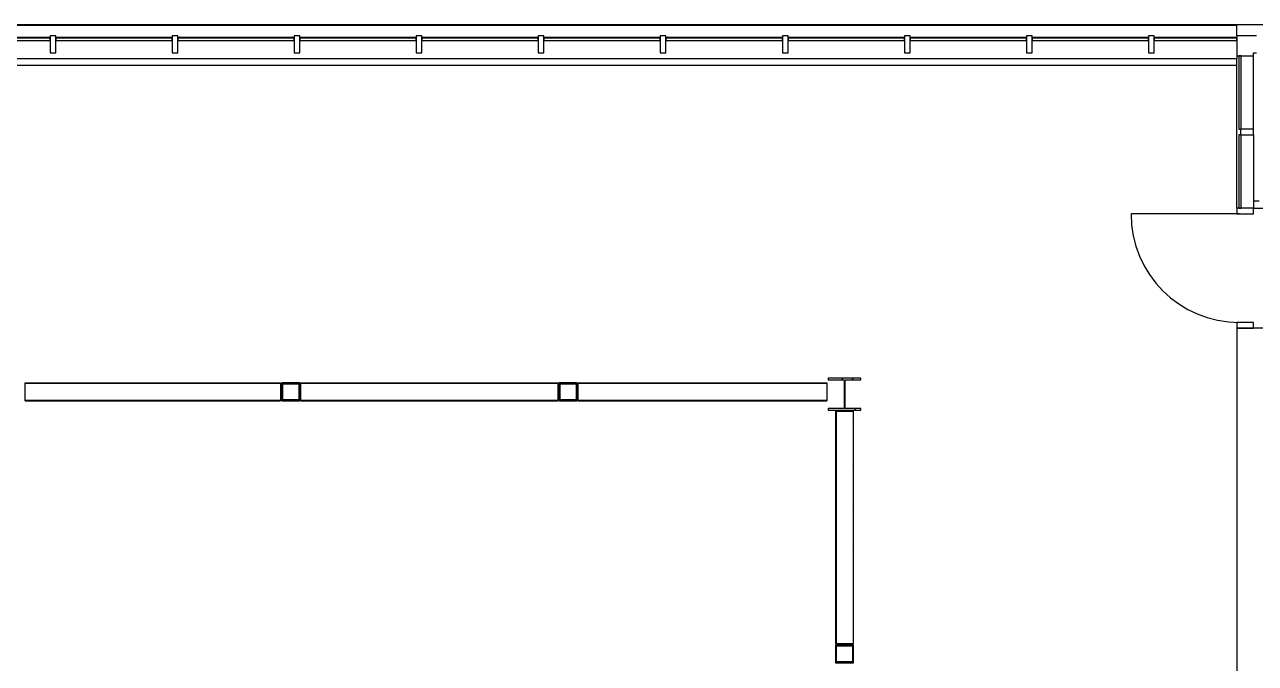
# Model space of a CAD drawing. Header units: inches. Extents: x -60 to 5673, y -29 to 4299.
# Drawn here: x 1135 to 1679, y 3975 to 4257 of the extents above; entities that cross this region are included whole.
import ezdxf

# ---------------------------------------------------------------- set-up
doc = ezdxf.new("R2010")
doc.units = ezdxf.units.IN
doc.header["$LTSCALE"] = 96
doc.header["$MEASUREMENT"] = 0
for name, color, linetype in [('A-DOOR', 2, 'Continuous'), ('A-GLAZ', 2, 'Continuous'), ('A-ROOF-LEVL-THIN', 1, 'Continuous'), ('A-WALL-FULL', 6, 'Continuous')]:
    doc.layers.add(name, color=color, linetype=linetype)
doc.layers.add('AE-113$0$A-WALL-PATT', color=2, linetype='Continuous', lineweight=9)

msp = doc.modelspace()

# ---------------------------------------------------------------- hatches: boundary and pattern name
at = {"layer": 'A-ROOF-LEVL-THIN'}
h = msp.add_hatch(dxfattribs=at)
h.set_pattern_fill('FP_30', color=256, style=0, pattern_type=2)
h.set_pattern_definition([(45, (-0.0003, -0.0002), (-9.503515, 9.503515), []), (45, (-0.0003, 14.4), (-9.503515, 9.503515), [])])
h.paths.add_polyline_path([(1248.58, 4090.97), (1256.58, 4090.97), (1256.58, 4098.97), (1248.58, 4098.97)], flags=0)
h.paths.add_polyline_path([(1249.04, 4091.43), (1249.04, 4098.5), (1256.11, 4098.5), (1256.11, 4091.43)], flags=0)
h = msp.add_hatch(dxfattribs=at)
h.set_pattern_fill('FP_31', color=256, style=0, pattern_type=2)
h.set_pattern_definition([(45, (0.0004, -0.0002), (-9.503515, 9.503515), []), (45, (0.0004, 14.4), (-9.503515, 9.503515), [])])
h.paths.add_polyline_path([(1371.24, 4090.97), (1379.24, 4090.97), (1379.24, 4098.97), (1371.24, 4098.97)], flags=0)
h.paths.add_polyline_path([(1378.78, 4091.43), (1371.71, 4091.43), (1371.71, 4098.5), (1378.78, 4098.5)], flags=0)
at = {"layer": 'AE-113$0$A-WALL-PATT', "lineweight": 9}
h = msp.add_hatch(dxfattribs=at)
h.set_pattern_fill('FP_1', color=256, style=0, pattern_type=2)
h.set_pattern_definition([(0, (0, 0), (30.72, 7.68), [1.267, -21.773, 1.267, -21.773, -122.88]), (0, (0, 0), (30.72, 7.68), [-46.08, 1.267, -44.813, 1.267, -21.773, -53.76]), (0, (0, 0), (30.72, 7.68), [-115.2, 1.267, -14.093, 1.267, -37.133]), (120, (11.52, 3.84), (-22.011075, 22.7643), [1.267, -21.773, 1.267, -21.773, -122.88]), (120, (11.52, 3.84), (-22.011075, 22.7643), [-46.08, 1.267, -44.813, 1.267, -21.773, -53.76]), (120, (11.52, 3.84), (-22.011075, 22.7643), [-115.2, 1.267, -14.093, 1.267, -37.133]), (240, (15.36, 19.2), (-8.708925, -30.4443), [1.267, -21.773, 1.267, -21.773, -122.88]), (240, (15.36, 19.2), (-8.708925, -30.4443), [-46.08, 1.267, -44.813, 1.267, -21.773, -53.76]), (240, (15.36, 19.2), (-8.708925, -30.4443), [-115.2, 1.267, -14.093, 1.267, -37.133])])
h.paths.add_polyline_path([(1678.58, 4176.08), (1684.2, 4176.08), (1684.2, 4176.7), (1678.58, 4176.7)], flags=0)

# ---------------------------------------------------------------- linework, layer by layer
at = {"layer": 'A-DOOR'}
msp.add_line((1672.33, 4173.58), (1624.33, 4173.58), dxfattribs=at)
msp.add_arc((1672.33, 4173.58), 48, 180, 270, dxfattribs=at)
at = {"layer": 'A-GLAZ'}
for p, q in [((877.12, 4257.33), (2036.33, 4257.33)), ((877.13, 4257.08), (1671.08, 4257.08)), ((1671.08, 4252.33), (1671.08, 4257.33)), ((1146.08, 4251.58), (1094.58, 4251.58)), ((1146.08, 4251.33), (1094.58, 4251.33)), ((1094.58, 4250.33), (1146.08, 4250.33)), ((1146.08, 4250.33), (1146.08, 4251.33)), ((1200.08, 4251.58), (1148.58, 4251.58)), ((1200.08, 4251.33), (1148.58, 4251.33)), ((1148.58, 4251.33), (1148.58, 4250.33)), ((1148.58, 4250.33), (1200.08, 4250.33)), ((1200.08, 4250.33), (1200.08, 4251.33)), ((1254.08, 4251.58), (1202.58, 4251.58)), ((1254.08, 4251.33), (1202.58, 4251.33)), ((1202.58, 4251.33), (1202.58, 4250.33)), ((1202.58, 4250.33), (1254.08, 4250.33)), ((1254.08, 4250.33), (1254.08, 4251.33)), ((1308.08, 4251.58), (1256.58, 4251.58)), ((1308.08, 4251.33), (1256.58, 4251.33)), ((1256.58, 4251.33), (1256.58, 4250.33)), ((1256.58, 4250.33), (1308.08, 4250.33)), ((1308.08, 4250.33), (1308.08, 4251.33)), ((1362.08, 4251.58), (1310.58, 4251.58)), ((1362.08, 4251.33), (1310.58, 4251.33)), ((1310.58, 4251.33), (1310.58, 4250.33)), ((1310.58, 4250.33), (1362.08, 4250.33)), ((1362.08, 4250.33), (1362.08, 4251.33)), ((1416.08, 4251.58), (1364.58, 4251.58)), ((1416.08, 4251.33), (1364.58, 4251.33)), ((1364.58, 4251.33), (1364.58, 4250.33)), ((1364.58, 4250.33), (1416.08, 4250.33)), ((1416.08, 4250.33), (1416.08, 4251.33)), ((1470.08, 4251.58), (1418.58, 4251.58)), ((1470.08, 4251.33), (1418.58, 4251.33)), ((1418.58, 4251.33), (1418.58, 4250.33)), ((1418.58, 4250.33), (1470.08, 4250.33)), ((1470.08, 4250.33), (1470.08, 4251.33)), ((1524.08, 4251.58), (1472.58, 4251.58)), ((1524.08, 4251.33), (1472.58, 4251.33)), ((1472.58, 4251.33), (1472.58, 4250.33)), ((1472.58, 4250.33), (1524.08, 4250.33)), ((1524.08, 4250.33), (1524.08, 4251.33)), ((1578.08, 4251.58), (1526.58, 4251.58)), ((1578.08, 4251.33), (1526.58, 4251.33)), ((1526.58, 4251.33), (1526.58, 4250.33)), ((1526.58, 4250.33), (1578.08, 4250.33)), ((1578.08, 4250.33), (1578.08, 4251.33)), ((1632.08, 4251.58), (1580.58, 4251.58)), ((1632.08, 4251.33), (1580.58, 4251.33)), ((1580.58, 4251.33), (1580.58, 4250.33)), ((1580.58, 4250.33), (1632.08, 4250.33)), ((1632.08, 4250.33), (1632.08, 4251.33)), ((1671.08, 4251.58), (1634.58, 4251.58)), ((1671.08, 4251.33), (1634.58, 4251.33)), ((1634.58, 4251.33), (1634.58, 4250.33)), ((1634.58, 4250.33), (1671.08, 4250.33)), ((1679.83, 4252.33), (1671.08, 4252.33)), ((1671.08, 4252.33), (1671.08, 4243.58)), ((1671.08, 4250.33), (1671.08, 4251.33)), ((1671.08, 4243.58), (1671.08, 4242.33)), ((1671.08, 4243.58), (1678.58, 4243.58)), ((1673.08, 4243.58), (1672.08, 4243.58)), ((1672.08, 4243.58), (1672.08, 4211.08)), ((1673.08, 4211.08), (1673.08, 4243.58)), ((1678.58, 4243.58), (1678.58, 4244.83)), ((1678.58, 4244.83), (1679.83, 4244.83)), ((1678.58, 4211.08), (1678.58, 4243.58)), ((1671.08, 4176.08), (1671.08, 4239.2)), ((1672.08, 4211.08), (1673.08, 4211.08)), ((1673.08, 4208.58), (1672.08, 4208.58)), ((1672.08, 4208.58), (1672.08, 4176.08)), ((1673.08, 4176.08), (1673.08, 4208.58)), ((1678.58, 4208.58), (1678.58, 4179.2)), ((1672.08, 4176.08), (1673.08, 4176.08)), ((1678.58, 4125.58), (1671.08, 4125.58)), ((1671.08, 4125.58), (1671.08, 4123.08)), ((1671.08, 4123.08), (1678.58, 4123.08)), ((1678.58, 4123.08), (1678.58, 4125.58))]:
    msp.add_line(p, q, dxfattribs=at)
at = {"layer": 'A-GLAZ', "extrusion": (0, 0, -1)}
for p, q in [((1148.58, 4252.33), (1146.08, 4252.33)), ((1146.08, 4252.33), (1146.08, 4244.83)), ((1148.58, 4244.83), (1148.58, 4252.33)), ((1202.58, 4252.33), (1200.08, 4252.33)), ((1200.08, 4252.33), (1200.08, 4244.83)), ((1202.58, 4244.83), (1202.58, 4252.33)), ((1256.58, 4252.33), (1254.08, 4252.33)), ((1254.08, 4252.33), (1254.08, 4244.83)), ((1256.58, 4244.83), (1256.58, 4252.33)), ((1310.58, 4252.33), (1308.08, 4252.33)), ((1308.08, 4252.33), (1308.08, 4244.83)), ((1310.58, 4244.83), (1310.58, 4252.33)), ((1364.58, 4252.33), (1362.08, 4252.33)), ((1362.08, 4252.33), (1362.08, 4244.83)), ((1364.58, 4244.83), (1364.58, 4252.33)), ((1418.58, 4252.33), (1416.08, 4252.33)), ((1416.08, 4252.33), (1416.08, 4244.83)), ((1418.58, 4244.83), (1418.58, 4252.33)), ((1472.58, 4252.33), (1470.08, 4252.33)), ((1470.08, 4252.33), (1470.08, 4244.83)), ((1472.58, 4244.83), (1472.58, 4252.33)), ((1526.58, 4252.33), (1524.08, 4252.33)), ((1524.08, 4252.33), (1524.08, 4244.83)), ((1526.58, 4244.83), (1526.58, 4252.33)), ((1580.58, 4252.33), (1578.08, 4252.33)), ((1578.08, 4252.33), (1578.08, 4244.83)), ((1580.58, 4244.83), (1580.58, 4252.33)), ((1634.58, 4252.33), (1632.08, 4252.33)), ((1632.08, 4252.33), (1632.08, 4244.83)), ((1634.58, 4244.83), (1634.58, 4252.33)), ((1146.08, 4244.83), (1148.58, 4244.83)), ((1200.08, 4244.83), (1202.58, 4244.83)), ((1254.08, 4244.83), (1256.58, 4244.83)), ((1308.08, 4244.83), (1310.58, 4244.83)), ((1362.08, 4244.83), (1364.58, 4244.83)), ((1416.08, 4244.83), (1418.58, 4244.83)), ((1470.08, 4244.83), (1472.58, 4244.83)), ((1524.08, 4244.83), (1526.58, 4244.83)), ((1578.08, 4244.83), (1580.58, 4244.83)), ((1632.08, 4244.83), (1634.58, 4244.83)), ((1678.58, 4211.08), (1672.83, 4211.08)), ((1672.83, 4211.08), (1672.83, 4208.58)), ((1678.58, 4208.58), (1678.58, 4211.08)), ((1672.83, 4208.58), (1678.58, 4208.58)), ((1678.58, 4176.08), (1671.08, 4176.08)), ((1671.08, 4176.08), (1671.08, 4173.58)), ((1671.08, 4173.58), (1678.58, 4173.58)), ((1678.58, 4173.58), (1678.58, 4176.08))]:
    msp.add_line(p, q, dxfattribs=at)
at = {"layer": 'A-ROOF-LEVL-THIN'}
for p, q in [((1504.84, 4100.9), (1490.32, 4100.9)), ((1490.32, 4100.9), (1490.32, 4100.19)), ((1496.23, 4100.19), (1496.94, 4100.9)), ((1500.83, 4100.19), (1501.54, 4100.9)), ((1504.84, 4100.19), (1504.84, 4100.9)), ((1135.08, 4090.97), (1135.08, 4098.97)), ((1135.08, 4098.97), (1248.08, 4098.97)), ((1135.08, 4098.73), (1248.08, 4098.73)), ((1248.08, 4098.97), (1248.08, 4090.97)), ((1256.58, 4098.97), (1248.58, 4098.97)), ((1248.58, 4098.97), (1248.58, 4090.97)), ((1249.04, 4091.43), (1249.04, 4098.5)), ((1249.04, 4098.5), (1256.11, 4098.5)), ((1256.11, 4098.5), (1256.11, 4091.43)), ((1256.58, 4090.97), (1256.58, 4098.97)), ((1257.08, 4090.97), (1257.08, 4098.97)), ((1257.08, 4098.97), (1370.74, 4098.97)), ((1257.08, 4098.73), (1370.74, 4098.73)), ((1370.74, 4098.97), (1370.74, 4090.97)), ((1379.24, 4098.97), (1371.24, 4098.97)), ((1371.24, 4098.97), (1371.24, 4090.97)), ((1371.71, 4091.43), (1371.71, 4098.5)), ((1371.71, 4098.5), (1378.78, 4098.5)), ((1378.78, 4098.5), (1378.78, 4091.43)), ((1379.24, 4090.97), (1379.24, 4098.97)), ((1379.74, 4090.97), (1379.74, 4098.97)), ((1379.74, 4098.97), (1489.82, 4098.97)), ((1379.74, 4098.73), (1489.82, 4098.73)), ((1489.82, 4098.97), (1489.82, 4090.97)), ((1490.32, 4100.19), (1497.36, 4100.19)), ((1497.36, 4100.19), (1497.36, 4087.59)), ((1497.36, 4096.71), (1497.8, 4097.15)), ((1497.8, 4087.59), (1497.8, 4100.19)), ((1497.8, 4100.19), (1504.84, 4100.19)), ((1135.08, 4091.2), (1248.08, 4091.2)), ((1135.08, 4090.97), (1248.08, 4090.97)), ((1248.58, 4090.97), (1256.58, 4090.97)), ((1256.11, 4091.43), (1249.04, 4091.43)), ((1257.08, 4091.2), (1370.74, 4091.2)), ((1257.08, 4090.97), (1370.74, 4090.97)), ((1371.24, 4090.97), (1379.24, 4090.97)), ((1378.78, 4091.43), (1371.71, 4091.43)), ((1379.74, 4091.2), (1489.82, 4091.2)), ((1379.74, 4090.97), (1489.82, 4090.97)), ((1497.36, 4087.59), (1490.32, 4087.59)), ((1490.32, 4087.59), (1490.32, 4086.88)), ((1490.32, 4086.88), (1504.84, 4086.88)), ((1493.58, 4086.38), (1501.58, 4086.38)), ((1493.58, 4086.38), (1493.58, 3983.58)), ((1493.81, 4086.38), (1493.81, 3983.58)), ((1504.84, 4087.59), (1497.8, 4087.59)), ((1501.34, 4086.38), (1501.34, 3983.58)), ((1501.34, 4086.3), (1501.42, 4086.38)), ((1501.58, 3983.58), (1501.58, 4086.38)), ((1501.92, 4086.88), (1502.63, 4087.59)), ((1504.84, 4086.88), (1504.84, 4087.59)), ((1493.58, 4078.53), (1493.81, 4078.77)), ((1501.34, 4081.69), (1501.58, 4081.93)), ((1493.58, 4073.93), (1493.81, 4074.16)), ((1501.34, 4067.29), (1501.58, 4067.53)), ((1501.34, 4062.69), (1501.58, 4062.92)), ((1493.58, 4059.53), (1493.81, 4059.76)), ((1493.58, 4054.92), (1493.81, 4055.15)), ((1501.34, 4048.29), (1501.58, 4048.52)), ((1493.58, 4040.52), (1493.81, 4040.75)), ((1501.34, 4043.68), (1501.58, 4043.91)), ((1493.58, 4035.91), (1493.81, 4036.15)), ((1501.34, 4029.28), (1501.58, 4029.51)), ((1501.34, 4024.67), (1501.58, 4024.91)), ((1493.58, 4021.51), (1493.81, 4021.75)), ((1493.58, 4016.91), (1493.81, 4017.14)), ((1501.34, 4010.27), (1501.58, 4010.51)), ((1493.58, 4002.51), (1493.81, 4002.74)), ((1501.34, 4005.66), (1501.58, 4005.9)), ((1493.58, 3997.9), (1493.81, 3998.13)), ((1501.34, 3991.26), (1501.58, 3991.5)), ((1501.34, 3986.66), (1501.58, 3986.89)), ((1493.58, 3983.58), (1501.58, 3983.58)), ((1501.58, 3983.08), (1493.58, 3983.08)), ((1493.58, 3983.08), (1493.58, 3975.08)), ((1493.66, 3983.58), (1493.81, 3983.73)), ((1494.04, 3975.54), (1494.04, 3982.61)), ((1494.04, 3982.61), (1501.11, 3982.61)), ((1497.3, 3982.61), (1497.76, 3983.08)), ((1501.11, 3982.61), (1501.11, 3975.54)), ((1501.58, 3975.08), (1501.58, 3983.08)), ((1493.58, 3978.89), (1494.04, 3979.36)), ((1493.58, 3975.08), (1501.58, 3975.08)), ((1501.11, 3975.54), (1494.04, 3975.54))]:
    msp.add_line(p, q, dxfattribs=at)
at = {"layer": 'A-WALL-FULL'}
for p, q in [((931.33, 4242.33), (1671.08, 4242.33)), ((1671.08, 4239.2), (1671.08, 4242.33)), ((1671.08, 4239.2), (931.33, 4239.2)), ((1681.08, 4179.2), (1678.58, 4179.2)), ((1678.58, 4179.2), (1678.58, 4176.08)), ((1678.58, 4176.08), (1684.2, 4176.08)), ((1683.7, 4123.08), (1671.08, 4123.08)), ((1671.08, 4123.08), (1671.08, 3878.58))]:
    msp.add_line(p, q, dxfattribs=at)

doc.saveas('drawing.dxf')
